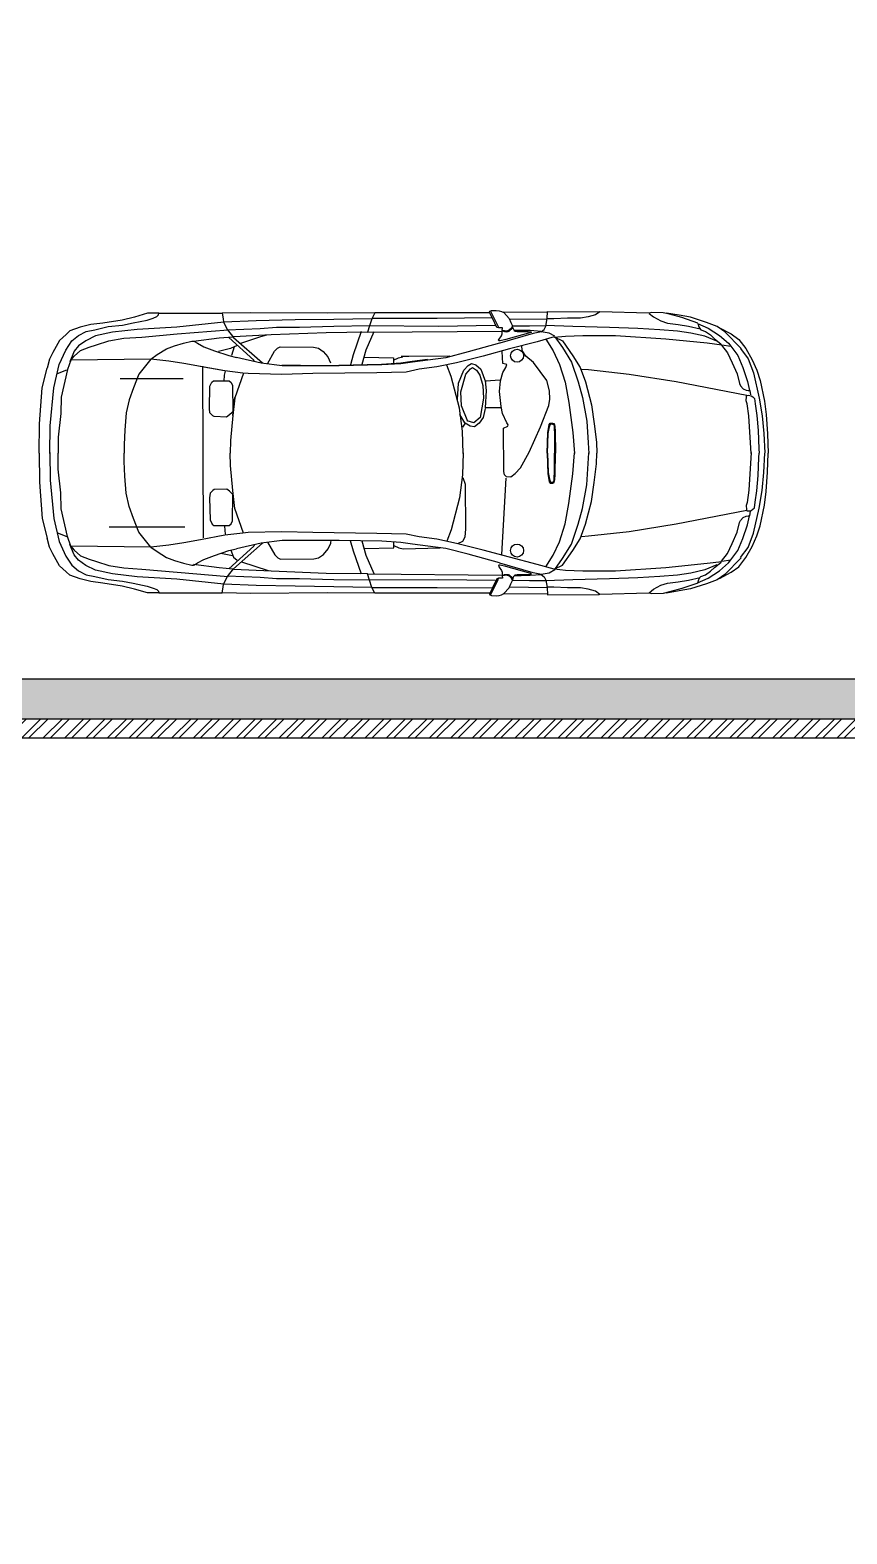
# Model space of a CAD drawing. Header units: millimetres. Extents: x 10193 to 57833, y 9963 to 44360.
# Drawn here: x 37915 to 43043, y 9963 to 19408 of the extents above; entities that cross this region are included whole.
import ezdxf

# ---------------------------------------------------------------- set-up
doc = ezdxf.new("R2010")
doc.units = ezdxf.units.MM
doc.layers.add('free-dwg.com', color=7, linetype='Continuous')
doc.layers.add('Стены', color=7, linetype='Continuous')

msp = doc.modelspace()

# ---------------------------------------------------------------- hatches: boundary and pattern name
at = {"layer": 'Стены'}
h = msp.add_hatch(dxfattribs=at)
h.set_pattern_fill('ANSI32', color=256, scale=10)
h.paths.add_polyline_path([(57833.4, 42702.7), (10593.4, 42702.7), (10593.4, 9962.7), (26833.4, 9962.7), (26833.4, 14962.7), (57833.4, 14962.7)])
h.paths.add_polyline_path([(10713.4, 42582.7), (57713.4, 42582.7), (57713.4, 15082.7), (26713.4, 15082.7), (26713.4, 10082.7), (10713.4, 10082.7)], flags=16)
h.paths.add_polyline_path([(10963.4, 42332.7), (57463.4, 42332.7), (57463.4, 15332.7), (26463.4, 15332.7), (26463.4, 10332.7), (10963.4, 10332.7)], flags=0)
h.paths.add_polyline_path([(57463.4, 42332.7), (10963.4, 42332.7), (10963.4, 10332.7), (26463.4, 10332.7), (26463.4, 15332.7), (57463.4, 15332.7)], flags=0)
h = msp.add_hatch(dxfattribs=at)
h.set_pattern_fill('ANSI36', color=256, scale=10)
h.paths.add_polyline_path([(57713.4, 42582.7), (10713.4, 42582.7), (10713.4, 10082.7), (26713.4, 10082.7), (26713.4, 15082.7), (57713.4, 15082.7)])
h.paths.add_polyline_path([(10963.4, 42332.7), (57463.4, 42332.7), (57463.4, 15332.7), (26463.4, 15332.7), (26463.4, 10332.7), (10963.4, 10332.7)], flags=16)

# ---------------------------------------------------------------- linework, layer by layer
at = {"layer": 'free-dwg.com'}
for p, q in [((38491.8, 17586.4), (38371.4, 17567.5)), ((38569.7, 17605.3), (38491.8, 17586.4)), ((38495.4, 17555.4), (38561.3, 17568.1)), ((38561.3, 17568.1), (38649.9, 17585.8)), ((38652.3, 17628.9), (38569.7, 17605.3)), ((38649.9, 17585.8), (38687.9, 17598.4)), ((38723.4, 17628.8), (38652.3, 17628.9)), ((38687.9, 17598.4), (38710.7, 17608.5)), ((38710.7, 17608.5), (38720.9, 17618.7)), ((38720.9, 17618.7), (38723.4, 17628.8)), ((38723.4, 17628.8), (39121.1, 17628.8)), ((39131.2, 17573.1), (38834.9, 17542.7)), ((39299.5, 17632.3), (39121.1, 17628.8)), ((39121.1, 17628.8), (39126.1, 17593.4)), ((39126.1, 17593.4), (39128.7, 17573.1)), ((39128.7, 17573.1), (39154, 17525)), ((39332.9, 17582.1), (39131.2, 17573.1)), ((39779.1, 17629.5), (39299.5, 17632.3)), ((39578.3, 17587.7), (39332.9, 17582.1)), ((39821, 17590.5), (39578.3, 17587.7)), ((40078.2, 17631.6), (39779.1, 17629.5)), ((40059.6, 17594.4), (39821, 17590.5)), ((40059.6, 17594.4), (40046.4, 17549.4)), ((40078.2, 17631.6), (40059.6, 17594.4)), ((40470.9, 17597.1), (40064.9, 17597.1)), ((40799.9, 17631.6), (40078.2, 17631.6)), ((40813.2, 17599.7), (40470.9, 17597.1)), ((40798.2, 17637.9), (40801.7, 17641.5)), ((40798.2, 17634.4), (40798.2, 17637.9)), ((40816.9, 17598.1), (40798.2, 17634.4)), ((40801.7, 17641.5), (40812.3, 17646.1)), ((40805.2, 17641.5), (40853.3, 17546.6)), ((40812.3, 17646.1), (40841.6, 17647.3)), ((40845.1, 17539.6), (40816.9, 17598.1)), ((40841.6, 17647.3), (40860.3, 17645)), ((40860.3, 17645), (40874.4, 17640.3)), ((40874.4, 17640.3), (40889.6, 17633.3)), ((41163.4, 17634.2), (40887.5, 17636.9)), ((40889.6, 17633.3), (40921.3, 17597)), ((40921.3, 17597), (40933, 17571.2)), ((40927.3, 17591.8), (41160.8, 17594.4)), ((40933, 17571.2), (40943.5, 17550.1)), ((41152.8, 17548.8), (41161.3, 17595.6)), ((41201.8, 17593.5), (41159.2, 17593.5)), ((41161.3, 17595.6), (41163.5, 17640.4)), ((41163.5, 17640.4), (41487.4, 17638.2)), ((41289.2, 17597.8), (41201.8, 17593.5)), ((41370.2, 17597.8), (41289.2, 17597.8)), ((41419.2, 17606.3), (41370.2, 17597.8)), ((41464, 17619.1), (41419.2, 17606.3)), ((41491.7, 17638.2), (41464, 17619.1)), ((41798.6, 17629.7), (41491.7, 17638.2)), ((41800.7, 17627.6), (41828.4, 17606.3)), ((41818.5, 17633.8), (41801.4, 17629.6)), ((41888.8, 17631.7), (41818.5, 17633.8)), ((41828.4, 17606.3), (41875.3, 17580.7)), ((41875.3, 17580.7), (41915.8, 17568)), ((41929.3, 17623.2), (41888.8, 17631.7)), ((41989, 17616.8), (41910.1, 17629.6)), ((42006, 17601.9), (41929.3, 17623.2)), ((42061.5, 17604), (41989, 17616.8)), ((42106.2, 17567.8), (42006, 17601.9)), ((42161.6, 17572.1), (42061.5, 17604)), ((42227.7, 17546.5), (42161.6, 17572.1)), ((38140.1, 17496.8), (38100, 17459.1)), ((38163.7, 17518), (38140.1, 17496.8)), ((38229.8, 17541.6), (38163.7, 17518)), ((38177.1, 17455.2), (38218.2, 17489.9)), ((38218.2, 17489.9), (38265.6, 17515.2)), ((38295.9, 17558.1), (38229.8, 17541.6)), ((38325.7, 17487.1), (38264.9, 17456.7)), ((38265.6, 17515.2), (38320.7, 17525)), ((38371.4, 17567.5), (38295.9, 17558.1)), ((38320.7, 17525), (38404.3, 17545.3)), ((38432.1, 17509.9), (38325.7, 17487.1)), ((38404.3, 17545.3), (38495.4, 17555.4)), ((38586.6, 17527.6), (38432.1, 17509.9)), ((38503, 17471.9), (38617, 17479.5)), ((38834.9, 17542.7), (38586.6, 17527.6)), ((38617, 17479.5), (38837.4, 17499.7)), ((38837.4, 17499.7), (39159.1, 17525)), ((39189.5, 17479.5), (39100.8, 17471.9)), ((39154, 17525), (39192, 17477)), ((39358, 17532), (39154.4, 17523.6)), ((39318.7, 17335.2), (39161.6, 17477)), ((39192, 17477), (39374.4, 17317.5)), ((39427.7, 17493), (39193.5, 17481.8)), ((39237.4, 17442.2), (39363, 17482.6)), ((39461.2, 17540.3), (39358, 17532)), ((39363, 17482.6), (39401.3, 17493.2)), ((39773.5, 17506.9), (39427.7, 17493)), ((39606.2, 17540.3), (39461.2, 17540.3)), ((39821, 17545.9), (39606.2, 17540.3)), ((40032.9, 17509.7), (39773.5, 17506.9)), ((40046.4, 17549.4), (39821, 17545.9)), ((39992.7, 17514.8), (39943.1, 17368.5)), ((40072.9, 17513), (40023.1, 17396.8)), ((40046.4, 17549.4), (40033.1, 17509.6)), ((40033.1, 17509.6), (40876.8, 17517.6)), ((40478.8, 17546.7), (40046.4, 17549.4)), ((40834.4, 17552), (40478.8, 17546.7)), ((40854.5, 17537.2), (40845.1, 17539.6)), ((40853.3, 17546.6), (40855.6, 17538.4)), ((40881.4, 17537.2), (40854.5, 17537.2)), ((40860.3, 17467), (40873.2, 17488)), ((41072.4, 17502.6), (40863.4, 17442)), ((40873.2, 17488), (40877.9, 17499.8)), ((40877.9, 17506.8), (40881.4, 17519.7)), ((40877.9, 17499.8), (40877.9, 17506.8)), ((40879.1, 17520.8), (40881.4, 17537.2)), ((40882.6, 17520.8), (40880.2, 17519.7)), ((40881.4, 17519.7), (40892, 17513.8)), ((40892, 17519.7), (40882.6, 17520.8)), ((40902.5, 17517.3), (40892, 17519.7)), ((40892, 17513.8), (40902.5, 17512.6)), ((41057.2, 17508), (40901.3, 17463.5)), ((40911.9, 17519.7), (40902.5, 17517.3)), ((40902.5, 17512.6), (40915.4, 17513.8)), ((40923.6, 17524.3), (40911.9, 17519.7)), ((40915.4, 17513.8), (40922.4, 17516.1)), ((40922.4, 17516.1), (40940, 17532.5)), ((40936.5, 17536.1), (40923.6, 17524.3)), ((40943.5, 17550.1), (40936.5, 17536.1)), ((40940, 17532.5), (40945.9, 17537.2)), ((40945.9, 17537.2), (40943.5, 17550.1)), ((40944.2, 17550), (41050.2, 17551)), ((40945.9, 17537.2), (40954.1, 17522)), ((40954.1, 17522), (40959.9, 17516.1)), ((40997.7, 17521.7), (40958.3, 17521.7)), ((40959.9, 17516.1), (40972.8, 17513.8)), ((40972.8, 17513.8), (41042, 17513.8)), ((41053.2, 17520.7), (40997.7, 17521.7)), ((41042, 17513.8), (41056.1, 17512.6)), ((41050.2, 17551), (41151.2, 17552)), ((41123.9, 17514.7), (41053.2, 17520.7)), ((41056.1, 17512.6), (41061.9, 17510.3)), ((41061.9, 17510.3), (41056.1, 17508)), ((41124.9, 17512.7), (41072.4, 17502.6)), ((41203.8, 17480.9), (41097.8, 17450.6)), ((41123, 17512.6), (41142.1, 17527.5)), ((41174.1, 17504.1), (41123, 17512.6)), ((41142.1, 17527.5), (41152.8, 17548.8)), ((41321.2, 17546.7), (41150.7, 17553.1)), ((41208.2, 17484.9), (41174.1, 17504.1)), ((41204.6, 17478.3), (41275.9, 17485.5)), ((41209.3, 17481.4), (41256.1, 17413.9)), ((41209.3, 17478.8), (41256.1, 17455.4)), ((41275.9, 17485.5), (41385.2, 17490.2)), ((41551.4, 17540.3), (41321.2, 17546.7)), ((41385.2, 17490.2), (41589.7, 17490.2)), ((41730.4, 17533.9), (41551.4, 17540.3)), ((41589.7, 17490.2), (41905.9, 17468.8)), ((41868.9, 17525.4), (41730.4, 17533.9)), ((41979.8, 17516.9), (41868.9, 17525.4)), ((41915.8, 17568), (41984, 17559.4)), ((42062.9, 17504.1), (41979.8, 17516.9)), ((41984, 17559.4), (42048, 17548.8)), ((42048, 17548.8), (42120.4, 17531.8)), ((42150.3, 17484.9), (42062.9, 17504.1)), ((42104.7, 17565.8), (42171.9, 17535.7)), ((42107.4, 17565.8), (42112.9, 17543.9)), ((42112.9, 17543.9), (42118.4, 17532.9)), ((42118.4, 17532.9), (42125.3, 17526.1)), ((42125.3, 17526.1), (42154.1, 17515.1)), ((42224.9, 17453), (42150.3, 17484.9)), ((42154.1, 17515.1), (42185.6, 17493.2)), ((42171.9, 17535.7), (42243.3, 17490.4)), ((42185.6, 17493.2), (42211.7, 17468.5)), ((42276.7, 17512.4), (42227.7, 17546.5)), ((42242.9, 17537.5), (42315.4, 17499.2)), ((42243.3, 17490.4), (42299.5, 17441.1)), ((42379, 17408.1), (42276.7, 17512.4)), ((42315.4, 17499.2), (42364.4, 17465.1)), ((38057.5, 17383.6), (38036.3, 17341.2)), ((38100, 17459.1), (38057.5, 17383.6)), ((38098, 17306.7), (38139.1, 17398.3)), ((38139.1, 17398.3), (38177.1, 17455.2)), ((38191.5, 17390.9), (38163.6, 17325.1)), ((38219.3, 17423.8), (38191.5, 17390.9)), ((38191.5, 17360.5), (38232, 17396)), ((38264.9, 17456.7), (38219.3, 17423.8)), ((38232, 17396), (38285.2, 17416.2)), ((38285.2, 17416.2), (38330.8, 17431.4)), ((38330.8, 17431.4), (38409.3, 17456.7)), ((38409.3, 17456.7), (38503, 17471.9)), ((38711.4, 17369.5), (38771.9, 17405.7)), ((38771.9, 17405.7), (38821.7, 17425.3)), ((38821.7, 17425.3), (38877.6, 17441.9)), ((38877.6, 17441.9), (38929, 17454)), ((38929, 17454), (38941.1, 17454)), ((38941.1, 17454), (38947.2, 17452.5)), ((39100.8, 17471.9), (38941.2, 17451.6)), ((38947.2, 17452.5), (38965.3, 17440.4)), ((38965.3, 17440.4), (39006.1, 17419.3)), ((39006.1, 17419.3), (39072.6, 17393.6)), ((39072.6, 17393.6), (39163.2, 17363.4)), ((39173.6, 17408.2), (39097, 17389)), ((39214, 17427.3), (39173.6, 17408.2)), ((39194.9, 17418.8), (39180, 17363.5)), ((39404.1, 17311), (39448.5, 17390.4)), ((39448.5, 17390.4), (39467.8, 17409.8)), ((39467.8, 17409.8), (39485.2, 17417.6)), ((39485.2, 17417.6), (39694.4, 17416.3)), ((39694.4, 17416.3), (39724.3, 17410.6)), ((39724.3, 17410.6), (39755.4, 17389.4)), ((39755.4, 17389.4), (39784.5, 17354.7)), ((40023.1, 17396.8), (39997.3, 17306.6)), ((40665.2, 17386.7), (40525.5, 17349.7)), ((40862.2, 17440.5), (40665.2, 17386.7)), ((40924.4, 17405.2), (40759.5, 17359.8)), ((40855.6, 17461.1), (40860.3, 17467)), ((40856.8, 17455.3), (40855.6, 17461.1)), ((40865, 17455.3), (40856.8, 17455.3)), ((40901.3, 17463.5), (40865, 17455.3)), ((40883.3, 17313.9), (40877.3, 17389.6)), ((41097.8, 17450.6), (40924.4, 17405.2)), ((41004.7, 17395.7), (41001.6, 17426)), ((41025.9, 17359.3), (41004.7, 17395.7)), ((41152.1, 17465.8), (41198.9, 17393.1)), ((41198.9, 17393.1), (41237.9, 17307.3)), ((41256.1, 17455.4), (41321.2, 17361.9)), ((41256.1, 17413.9), (41313.4, 17322.9)), ((41905.9, 17468.8), (42165, 17442.7)), ((42165, 17442.7), (42257.7, 17430.8)), ((42211.7, 17468.5), (42250.1, 17437)), ((42250.1, 17437), (42255.6, 17428.8)), ((42255.6, 17428.8), (42292.7, 17380.8)), ((42257, 17430.1), (42313.2, 17421.9)), ((42292.7, 17380.8), (42322.8, 17317.7)), ((42299.5, 17441.1), (42314.6, 17421.9)), ((42313.2, 17421.9), (42357.1, 17363)), ((42364.4, 17465.1), (42407.1, 17407.6)), ((42375.1, 17407.6), (42422, 17343.8)), ((42407.1, 17407.6), (42447.6, 17337.4)), ((38036.3, 17341.2), (38022.1, 17284.6)), ((38063.3, 17161.4), (38098, 17306.7)), ((38170.8, 17335.1), (38148.6, 17275.1)), ((38168.7, 17332.7), (38191.5, 17360.5)), ((38672.1, 17340.8), (38170.8, 17335.1)), ((38672.1, 17340.8), (38597.6, 17246.7)), ((38672.1, 17340.8), (38711.4, 17369.5)), ((38785.5, 17328.7), (38672.1, 17340.8)), ((38880.7, 17313.6), (38785.5, 17328.7)), ((38983.4, 17295.5), (38880.7, 17313.6)), ((39136.1, 17266.9), (38981.9, 17295.2)), ((39137.6, 17266.8), (38983.4, 17295.5)), ((38997.8, 17296.4), (39001.9, 16219.2)), ((39163.2, 17363.4), (39209.4, 17351.3)), ((39364.4, 17316.8), (39209.4, 17351.3)), ((39323.7, 17325.1), (39318.7, 17335.2)), ((39497.3, 17299.6), (39364.4, 17316.8)), ((39611.4, 17301.1), (39495.8, 17300.8)), ((39613, 17299.6), (39497.3, 17299.6)), ((39854.2, 17299.6), (39613, 17299.6)), ((39784.5, 17354.7), (39800.1, 17317.9)), ((40120.8, 17307.5), (39852.6, 17301.8)), ((40122.4, 17304.6), (39854.2, 17299.6)), ((39943.1, 17368.5), (39925.2, 17304.4)), ((40011.2, 17352.7), (40195.5, 17349.2)), ((40241.4, 17315.2), (40120.8, 17307.5)), ((40243, 17311.9), (40122.4, 17304.6)), ((40195.5, 17349.2), (40195.6, 17313.2)), ((40195.6, 17335.2), (40227.6, 17349.3)), ((40227.6, 17349.3), (40255.6, 17355.4)), ((40313.5, 17326.3), (40241.4, 17315.2)), ((40315.2, 17322.8), (40243, 17311.9)), ((40291.4, 17357), (40244.7, 17357)), ((40550.5, 17360.6), (40291.4, 17357)), ((40409.4, 17338.4), (40313.5, 17326.3)), ((40411.1, 17334.6), (40315.2, 17322.8)), ((40468.3, 17292.5), (40357.2, 17277.4)), ((40525.5, 17349.7), (40411.1, 17334.6)), ((40591.2, 17317.8), (40468.3, 17292.5)), ((40558, 17232.5), (40531.7, 17303.5)), ((40759.5, 17359.8), (40591.2, 17317.8)), ((40637.7, 17271.4), (40665, 17301.7)), ((40665, 17301.7), (40686.2, 17313.9)), ((40680.1, 17280.5), (40692.3, 17289.6)), ((40686.2, 17313.9), (40713.5, 17304.8)), ((40692.3, 17289.6), (40716.5, 17271.4)), ((40713.5, 17304.8), (40743.8, 17277.5)), ((40907.6, 17307.8), (40883.3, 17313.9)), ((40883.3, 17256.3), (40901.5, 17289.6)), ((40901.5, 17289.6), (40907.6, 17307.8)), ((41074.4, 17319.9), (41025.9, 17359.3)), ((41159.3, 17207.8), (41074.4, 17319.9)), ((41237.9, 17307.3), (41274.3, 17195.5)), ((41313.4, 17322.9), (41355, 17198.1)), ((41321.2, 17361.9), (41368, 17289.1)), ((41368, 17289.1), (41401.8, 17198.1)), ((42322.8, 17317.7), (42353, 17247.8)), ((42357.1, 17363), (42388.7, 17287.6)), ((42388.7, 17287.6), (42418.9, 17201.2)), ((42422, 17343.8), (42456.1, 17254.3)), ((42447.6, 17337.4), (42477.4, 17271.4)), ((37990.5, 17161.4), (38022.1, 17284.6)), ((38087.6, 17251.7), (38145.9, 17274.5)), ((38148.6, 17275.1), (38110.7, 17101.3)), ((38876.6, 17217.8), (38481, 17217.8)), ((38597.6, 17246.7), (38562.8, 17161.4)), ((39043.1, 17170.8), (39056.1, 17197)), ((39056.1, 17197), (39066.6, 17204.9)), ((39066.6, 17204.9), (39163.4, 17205.1)), ((39133.3, 17203.7), (39135.1, 17240.5)), ((39135.1, 17240.5), (39140.8, 17265.7)), ((39251.2, 17252.9), (39137.6, 17266.8)), ((39163.4, 17205.1), (39176.5, 17194.7)), ((39176.5, 17194.7), (39184.5, 17176.4)), ((39254.6, 17253.5), (39199.6, 17099.1)), ((39283.2, 17250.5), (39251.2, 17252.9)), ((39494.9, 17245.5), (39283.2, 17250.5)), ((39689.3, 17250.5), (39494.9, 17245.5)), ((40090.4, 17255.4), (39689.3, 17250.5)), ((40275, 17260.3), (40090.4, 17255.4)), ((40357.2, 17277.4), (40275, 17260.3)), ((40610.7, 17032.7), (40558, 17232.5)), ((40604.3, 17189.6), (40637.7, 17271.4)), ((40619.5, 17135.1), (40649.8, 17247.2)), ((40649.8, 17247.2), (40680.1, 17280.5)), ((40716.5, 17271.4), (40737.8, 17241.1)), ((40737.8, 17241.1), (40756, 17174.5)), ((40743.8, 17277.5), (40774.2, 17198.7)), ((40774.2, 17204.8), (40865.1, 17210.8)), ((40780.2, 17144.2), (40774.2, 17204.8)), ((40862.1, 17138.1), (40868.2, 17204.8)), ((40868.2, 17204.8), (40883.3, 17256.3)), ((41174.5, 17141.2), (41159.3, 17207.8)), ((41274.3, 17195.5), (41297.8, 17068.1)), ((41355, 17198.1), (41383.6, 17099.3)), ((41420, 17273.5), (41375.8, 17276.1)), ((41401.8, 17198.1), (41438.3, 17055.1)), ((41675, 17244.9), (41420, 17273.5)), ((41971.6, 17198.1), (41675, 17244.9)), ((42413.9, 17112.3), (41971.6, 17198.1)), ((42353, 17247.8), (42368.1, 17187.5)), ((42418.9, 17201.2), (42431.2, 17145)), ((42456.1, 17254.3), (42492.3, 17096.7)), ((42477.4, 17271.4), (42498.7, 17207.5)), ((42498.7, 17207.5), (42524.3, 17077.6)), ((37974.7, 16933.9), (37990.5, 17161.4)), ((38041.1, 16921.3), (38063.3, 17161.4)), ((38110.7, 17101.3), (38107.5, 17000.3)), ((38562.8, 17161.4), (38537.5, 17085.5)), ((39040.9, 17032.1), (39043.1, 17170.8)), ((39184.5, 17176.4), (39187.5, 17014.2)), ((39198.6, 17099.4), (39185.9, 16986.9)), ((39199.6, 17099.1), (39186.5, 16986.6)), ((40598.2, 17086.6), (40604.3, 17189.6)), ((40622.5, 17047.2), (40619.5, 17135.1)), ((40756, 17174.5), (40762, 17095.7)), ((40774.2, 17035.1), (40780.2, 17144.2)), ((40871.2, 17044.2), (40862.1, 17138.1)), ((41177.5, 17089.6), (41174.5, 17141.2)), ((41383.6, 17099.3), (41409.6, 16951.2)), ((42368.1, 17187.5), (42375, 17173.8)), ((42375, 17173.8), (42391.4, 17154.6)), ((42391.4, 17154.6), (42409.3, 17146.4)), ((42409.3, 17146.4), (42421.6, 17145)), ((42409.9, 17080.1), (42411.7, 17105.7)), ((42411.7, 17105.7), (42415.1, 17112.5)), ((42415.1, 17112.5), (42423.6, 17114.2)), ((42421.6, 17145), (42432.6, 17145)), ((42423.6, 17114.2), (42433.8, 17112.5)), ((42432.6, 17145), (42436.7, 17116.2)), ((42433.8, 17112.5), (42442.4, 17110.8)), ((42442.4, 17110.8), (42452.6, 17104)), ((42452.6, 17104), (42462.9, 17093.8)), ((42492.3, 17096.7), (42511.5, 16986)), ((38518.6, 17003.4), (38509.1, 16896)), ((38537.5, 17085.5), (38518.6, 17003.4)), ((39043.6, 17003.4), (39040.9, 17032.1)), ((39061.9, 16985.1), (39043.6, 17003.4)), ((39182.3, 17006.4), (39166.7, 16990.6)), ((39187.5, 17014.2), (39182.3, 17003.8)), ((40629.1, 16888.1), (40610.7, 17032.7)), ((40661.9, 16950.3), (40622.5, 17047.2)), ((40762, 17095.7), (40740.8, 16974.5)), ((40771.1, 17032.1), (40759, 16974.5)), ((40871.2, 17035.1), (40774.2, 17035.1)), ((40880.3, 16998.7), (40871.2, 17044.2)), ((41119.9, 16916.9), (41171.5, 17050.3)), ((41171.5, 17050.3), (41177.5, 17089.6)), ((41297.8, 17068.1), (41321.2, 16881)), ((41438.3, 17055.1), (41456.5, 16935.6)), ((42416.8, 17061.4), (42409.9, 17080.1)), ((42427, 16984.6), (42416.8, 17061.4)), ((42462.9, 17093.8), (42466.3, 17059.7)), ((42466.3, 17059.7), (42476.5, 16988.1)), ((42524.3, 17077.6), (42534.9, 16992.4)), ((37971.6, 16750.7), (37974.7, 16933.9)), ((38038, 16747.5), (38041.1, 16921.3)), ((38107.5, 17000.3), (38091.7, 16851.8)), ((39069.8, 16979.9), (39061.9, 16985.1)), ((39148.4, 16977.5), (39069.8, 16979.9)), ((39166.7, 16990.6), (39148.4, 16977.5)), ((39186.5, 16986.6), (39173.4, 16829.6)), ((40643.7, 16941.2), (40613.4, 16992.7)), ((40646.8, 16938.1), (40628.6, 16913.9)), ((40677.1, 16920), (40646.8, 16938.1)), ((40701.4, 16941.2), (40658.9, 16953.3)), ((40704.4, 16916.9), (40677.1, 16920)), ((40740.8, 16974.5), (40701.4, 16941.2)), ((40734.7, 16938.1), (40704.4, 16916.9)), ((40759, 16974.5), (40734.7, 16938.1)), ((40907.6, 16941.2), (40880.3, 16998.7)), ((40886.4, 16907.8), (40913.7, 16920)), ((40889.4, 16635.1), (40886.4, 16907.8)), ((40916.7, 16929), (40907.6, 16941.2)), ((40913.7, 16920), (40916.7, 16929)), ((41047.1, 16756.3), (41119.9, 16916.9)), ((41164.5, 16880.7), (41172.8, 16930.9)), ((41167.3, 16873.4), (41174.6, 16915.4)), ((41172.8, 16930.9), (41180.1, 16939.1)), ((41174.6, 16915.4), (41181.9, 16932.7)), ((41180.1, 16939.1), (41188.3, 16940)), ((41181.9, 16932.7), (41188.3, 16934.5)), ((41188.3, 16940), (41196.5, 16939.1)), ((41188.3, 16934.5), (41193.8, 16933.6)), ((41193.8, 16933.6), (41200.2, 16930)), ((41196.5, 16939.1), (41204.7, 16936.4)), ((41200.2, 16930), (41205.6, 16921.8)), ((41204.7, 16936.4), (41209.3, 16917.2)), ((41205.6, 16921.8), (41206.6, 16854.2)), ((41209.3, 16917.2), (41212, 16886.2)), ((41409.6, 16951.2), (41417.4, 16816)), ((41456.5, 16935.6), (41469.5, 16818.6)), ((42440.7, 16747.6), (42427, 16984.6)), ((42476.5, 16988.1), (42485, 16892.6)), ((42511.5, 16986), (42520, 16873.8)), ((42534.9, 16992.4), (42543.5, 16871.7)), ((38091.7, 16851.8), (38091.7, 16751)), ((38509.1, 16896), (38505.9, 16804.4)), ((39173.4, 16829.6), (39170.8, 16751.1)), ((40634.4, 16748.7), (40629.1, 16888.1)), ((41160, 16751.1), (41164.5, 16880.7)), ((41163.6, 16751.1), (41167.3, 16873.4)), ((41206.6, 16854.2), (41207.5, 16751.1)), ((41212, 16886.2), (41213.9, 16751.1)), ((41321.2, 16881), (41331.6, 16748.4)), ((41417.4, 16816), (41422.6, 16748.4)), ((41469.5, 16818.6), (41472.1, 16751)), ((42485, 16892.6), (42490.2, 16778.3)), ((42520, 16873.8), (42527.3, 16752)), ((42543.5, 16871.7), (42547.9, 16750.7)), ((37971.6, 16751.2), (37974.7, 16568)), ((38038, 16754.4), (38041.1, 16580.6)), ((38091.7, 16650.1), (38091.7, 16751)), ((38505.9, 16804.4), (38505.9, 16751)), ((38505.9, 16697.5), (38505.9, 16751)), ((39173.4, 16672.3), (39170.8, 16750.8)), ((40634.4, 16753.2), (40629.1, 16613.8)), ((40992.5, 16659.4), (41047.1, 16756.3)), ((41160, 16750.8), (41164.5, 16621.2)), ((41163.6, 16750.8), (41167.3, 16628.5)), ((41206.6, 16647.7), (41207.5, 16750.8)), ((41212, 16615.7), (41213.9, 16750.8)), ((41321.2, 16620.9), (41331.6, 16753.5)), ((41417.4, 16685.9), (41422.6, 16753.5)), ((41469.5, 16683.3), (41472.1, 16750.9)), ((42440.7, 16754.3), (42427, 16517.3)), ((42485, 16609.3), (42490.2, 16723.6)), ((42490.2, 16778.3), (42491.9, 16751)), ((42490.2, 16723.6), (42491.9, 16750.9)), ((42520, 16628.1), (42527.3, 16749.9)), ((42543.5, 16630.2), (42547.9, 16751.2)), ((38107.5, 16501.7), (38091.7, 16650.1)), ((38509.1, 16605.9), (38505.9, 16697.5)), ((39186.5, 16515.3), (39173.4, 16672.3)), ((40892.4, 16613.9), (40889.4, 16635.1)), ((40959.2, 16623), (40992.5, 16659.4)), ((41167.3, 16628.5), (41174.6, 16586.5)), ((41205.6, 16580.2), (41206.6, 16647.7)), ((41409.6, 16550.8), (41417.4, 16685.9)), ((41456.5, 16566.4), (41469.5, 16683.3)), ((42511.5, 16515.9), (42520, 16628.1)), ((42534.9, 16509.5), (42543.5, 16630.2)), ((37974.7, 16568), (37990.5, 16340.5)), ((38041.1, 16580.6), (38063.3, 16340.5)), ((38518.6, 16498.5), (38509.1, 16605.9)), ((40629.1, 16613.8), (40610.7, 16469.2)), ((40648.1, 16554.2), (40633.3, 16595.7)), ((40651.1, 16272.4), (40648.1, 16554.2)), ((40876, 16113.3), (40902.8, 16594.4)), ((40904.6, 16601.8), (40892.4, 16613.9)), ((40904.6, 16604.8), (40931.9, 16601.8)), ((40931.9, 16601.8), (40959.2, 16623)), ((41164.5, 16621.2), (41172.8, 16571)), ((41172.8, 16571), (41180.1, 16562.8)), ((41174.6, 16586.5), (41181.9, 16569.2)), ((41180.1, 16562.8), (41188.3, 16561.9)), ((41181.9, 16569.2), (41188.3, 16567.4)), ((41188.3, 16567.4), (41193.8, 16568.3)), ((41188.3, 16561.9), (41196.5, 16562.8)), ((41193.8, 16568.3), (41200.2, 16571.9)), ((41196.5, 16562.8), (41204.7, 16565.6)), ((41200.2, 16571.9), (41205.6, 16580.2)), ((41204.7, 16565.6), (41209.3, 16584.7)), ((41209.3, 16584.7), (41212, 16615.7)), ((41297.8, 16433.8), (41321.2, 16620.9)), ((41383.6, 16402.6), (41409.6, 16550.8)), ((41438.3, 16446.8), (41456.5, 16566.4)), ((42476.5, 16513.9), (42485, 16609.3)), ((38110.7, 16400.6), (38107.5, 16501.7)), ((38537.5, 16416.4), (38518.6, 16498.5)), ((39044.3, 16498.4), (39041.7, 16469.6)), ((39041.7, 16469.6), (39044.3, 16331)), ((39062.6, 16516.7), (39044.3, 16498.4)), ((39070.5, 16522), (39062.6, 16516.7)), ((39149, 16524.6), (39070.5, 16522)), ((39167.3, 16511.5), (39149, 16524.6)), ((39183.1, 16495.8), (39167.3, 16511.5)), ((39188.3, 16488), (39183.1, 16498.4)), ((39185.7, 16325.8), (39188.3, 16488)), ((39199.6, 16402.8), (39186.5, 16515.3)), ((40610.7, 16469.2), (40558, 16269.4)), ((41401.8, 16303.8), (41438.3, 16446.8)), ((42416.8, 16440.5), (42409.9, 16421.8)), ((42427, 16517.3), (42416.8, 16440.5)), ((42462.9, 16408.1), (42466.3, 16442.2)), ((42466.3, 16442.2), (42476.5, 16513.9)), ((42492.3, 16405.2), (42511.5, 16515.9)), ((42524.3, 16424.3), (42534.9, 16509.5)), ((37990.5, 16340.5), (38022.1, 16217.3)), ((38063.3, 16340.5), (38098, 16195.2)), ((38148.6, 16226.8), (38110.7, 16400.6)), ((38562.8, 16340.5), (38537.5, 16416.4)), ((38597.6, 16255.3), (38562.8, 16340.5)), ((39254.6, 16248.4), (39199.6, 16402.8)), ((41274.3, 16306.4), (41297.8, 16433.8)), ((41355, 16303.8), (41383.6, 16402.6)), ((42413.9, 16389.6), (41971.6, 16303.8)), ((42375, 16328.1), (42391.4, 16347.3)), ((42391.4, 16347.3), (42409.3, 16355.5)), ((42409.3, 16355.5), (42421.6, 16356.9)), ((42409.9, 16421.8), (42411.7, 16396.2)), ((42411.7, 16396.2), (42415.1, 16389.4)), ((42415.1, 16389.4), (42423.6, 16387.7)), ((42418.9, 16300.7), (42431.2, 16356.9)), ((42421.6, 16356.9), (42432.6, 16356.9)), ((42423.6, 16387.7), (42433.8, 16389.4)), ((42432.6, 16356.9), (42436.7, 16385.7)), ((42433.8, 16389.4), (42442.4, 16391.1)), ((42442.4, 16391.1), (42452.6, 16397.9)), ((42452.6, 16397.9), (42462.9, 16408.1)), ((42456.1, 16247.6), (42492.3, 16405.2)), ((42498.7, 16294.4), (42524.3, 16424.3)), ((38087.6, 16250.2), (38145.9, 16227.4)), ((38886, 16286.3), (38410.4, 16286.3)), ((38672.1, 16161.1), (38597.6, 16255.3)), ((39044.3, 16331), (39057.4, 16304.8)), ((39057.4, 16304.8), (39067.9, 16297)), ((39067.9, 16297), (39164.7, 16297)), ((39134.6, 16298.3), (39136.5, 16261.5)), ((39136.5, 16261.5), (39142.3, 16236.4)), ((39251.2, 16249), (39137.6, 16235.1)), ((39164.7, 16297), (39177.8, 16307.5)), ((39177.8, 16307.5), (39185.7, 16325.8)), ((39283.2, 16251.4), (39251.2, 16249)), ((39494.9, 16256.4), (39283.2, 16251.4)), ((39689.3, 16251.4), (39494.9, 16256.4)), ((40090.4, 16246.5), (39689.3, 16251.4)), ((40275, 16241.6), (40090.4, 16246.5)), ((40558, 16269.4), (40531.7, 16198.4)), ((40645.1, 16225), (40651.1, 16272.4)), ((41237.9, 16194.6), (41274.3, 16306.4)), ((41313.4, 16179), (41355, 16303.8)), ((41368, 16212.8), (41401.8, 16303.8)), ((41675, 16257), (41420, 16228.4)), ((41971.6, 16303.8), (41675, 16257)), ((42322.8, 16184.2), (42353, 16254.1)), ((42353, 16254.1), (42368.1, 16314.4)), ((42368.1, 16314.4), (42375, 16328.1)), ((42388.7, 16214.3), (42418.9, 16300.7)), ((42422, 16158.2), (42456.1, 16247.6)), ((42477.4, 16230.6), (42498.7, 16294.4)), ((38036.3, 16160.7), (38022.1, 16217.3)), ((38057.5, 16118.3), (38036.3, 16160.7)), ((38098, 16195.2), (38139.1, 16103.6)), ((38170.8, 16166.8), (38148.6, 16226.8)), ((38191.5, 16111), (38163.6, 16176.8)), ((38168.7, 16169.2), (38191.5, 16141.4)), ((38672.1, 16161.1), (38170.8, 16166.8)), ((38785.5, 16173.2), (38672.1, 16161.1)), ((38672.1, 16161.1), (38711.4, 16132.5)), ((38880.7, 16188.3), (38785.5, 16173.2)), ((38983.4, 16206.4), (38880.7, 16188.3)), ((39137.6, 16235.1), (38983.4, 16206.4)), ((39318.7, 16166.7), (39161.6, 16025)), ((39192, 16025), (39374.4, 16184.4)), ((39364.4, 16185.1), (39209.4, 16150.6)), ((39323.7, 16176.8), (39318.7, 16166.7)), ((39497.3, 16202.3), (39364.4, 16185.1)), ((39405.8, 16191.9), (39450.3, 16112.5)), ((39613, 16202.3), (39497.3, 16202.3)), ((39854.2, 16202.3), (39613, 16202.3)), ((39786.3, 16149.3), (39801.7, 16186)), ((39801.7, 16186), (39805.6, 16205.4)), ((40122.4, 16197.4), (39854.2, 16202.3)), ((39944.8, 16135.8), (39926.8, 16199.9)), ((40025, 16107.8), (39998.9, 16197.9)), ((40012.9, 16151.9), (40197.2, 16155.9)), ((40243, 16190), (40122.4, 16197.4)), ((40197.2, 16155.9), (40197.2, 16191.9)), ((40197.2, 16169.9), (40229.3, 16155.9)), ((40229.3, 16155.9), (40257.3, 16149.8)), ((40315.2, 16179.1), (40243, 16190)), ((40257.3, 16149.8), (40489.7, 16155.9)), ((40357.2, 16224.5), (40275, 16241.6)), ((40411.1, 16167.3), (40315.2, 16179.1)), ((40468.3, 16209.4), (40357.2, 16224.5)), ((40525.5, 16152.2), (40411.1, 16167.3)), ((40591.2, 16184.1), (40468.3, 16209.4)), ((40665.2, 16115.2), (40525.5, 16152.2)), ((40759.5, 16142.1), (40591.2, 16184.1)), ((40600.6, 16183.4), (40630.3, 16198.3)), ((40630.3, 16198.3), (40645.1, 16225)), ((41198.9, 16108.9), (41237.9, 16194.6)), ((41256.1, 16088.1), (41313.4, 16179)), ((41321.2, 16140), (41368, 16212.8)), ((41420, 16228.4), (41375.8, 16225.8)), ((42292.7, 16121.1), (42322.8, 16184.2)), ((42357.1, 16138.9), (42388.7, 16214.3)), ((42375.1, 16094.3), (42422, 16158.2)), ((42407.1, 16094.3), (42447.6, 16164.5)), ((42447.6, 16164.5), (42477.4, 16230.6)), ((38100, 16042.8), (38057.5, 16118.3)), ((38139.1, 16103.6), (38177.1, 16046.8)), ((38191.5, 16141.4), (38232, 16105.9)), ((38219.3, 16078.1), (38191.5, 16111)), ((38264.9, 16045.2), (38219.3, 16078.1)), ((38232, 16105.9), (38285.2, 16085.7)), ((38285.2, 16085.7), (38330.8, 16070.5)), ((38330.8, 16070.5), (38409.3, 16045.2)), ((38711.4, 16132.5), (38771.9, 16096.2)), ((38771.9, 16096.2), (38821.7, 16076.6)), ((38821.7, 16076.6), (38877.6, 16060)), ((38877.6, 16060), (38929, 16047.9)), ((38947.2, 16049.4), (38965.3, 16061.5)), ((38965.3, 16061.5), (39006.1, 16082.6)), ((39006.1, 16082.6), (39072.6, 16108.3)), ((39072.6, 16108.3), (39163.2, 16138.5)), ((39184.9, 16104.8), (39111.3, 16120.3)), ((39163.2, 16138.5), (39209.4, 16150.6)), ((39175.2, 16141.5), (39190.7, 16097)), ((39190.7, 16097), (39214, 16077.7)), ((39241.1, 16068), (39409.6, 16013.8)), ((39450.3, 16112.5), (39469.7, 16093.2)), ((39469.7, 16093.2), (39487.1, 16085.4)), ((39487.1, 16085.4), (39696.3, 16087.4)), ((39696.3, 16087.4), (39726.2, 16093.1)), ((39726.2, 16093.1), (39757.2, 16114.4)), ((39757.2, 16114.4), (39786.3, 16149.3)), ((39994.9, 15989.7), (39944.8, 16135.8)), ((40075, 15991.7), (40025, 16107.8)), ((40862.2, 16061.4), (40665.2, 16115.2)), ((40924.4, 16096.7), (40759.5, 16142.1)), ((41072.4, 15999.3), (40863.4, 16059.9)), ((41097.8, 16051.3), (40924.4, 16096.7)), ((41152.1, 16036.1), (41198.9, 16108.9)), ((41209.3, 16020.5), (41256.1, 16088.1)), ((41256.1, 16046.5), (41321.2, 16140)), ((41905.9, 16033.1), (42165, 16059.2)), ((42165, 16059.2), (42257.7, 16071.1)), ((42211.7, 16033.4), (42250.1, 16064.9)), ((42243.3, 16011.5), (42299.5, 16060.8)), ((42250.1, 16064.9), (42255.6, 16073.1)), ((42255.6, 16073.1), (42292.7, 16121.1)), ((42257, 16071.8), (42313.2, 16080)), ((42379, 16093.8), (42276.7, 15989.5)), ((42299.5, 16060.8), (42314.6, 16080)), ((42313.2, 16080), (42357.1, 16138.9)), ((42364.4, 16036.8), (42407.1, 16094.3)), ((38140.1, 16005.1), (38100, 16042.8)), ((38163.7, 15983.9), (38140.1, 16005.1)), ((38229.8, 15960.3), (38163.7, 15983.9)), ((38177.1, 16046.8), (38218.2, 16012)), ((38218.2, 16012), (38265.6, 15986.7)), ((38325.7, 16014.8), (38264.9, 16045.2)), ((38265.6, 15986.7), (38320.7, 15976.9)), ((38320.7, 15976.9), (38404.3, 15956.6)), ((38432.1, 15992.1), (38325.7, 16014.8)), ((38409.3, 16045.2), (38503, 16030)), ((38586.6, 15974.3), (38432.1, 15992.1)), ((38503, 16030), (38617, 16022.4)), ((38834.9, 15959.2), (38586.6, 15974.3)), ((38617, 16022.4), (38837.4, 16002.2)), ((38837.4, 16002.2), (39159.1, 15976.9)), ((38929, 16047.9), (38941.1, 16047.9)), ((38941.1, 16047.9), (38947.2, 16049.4)), ((39100.8, 16030), (38941.2, 16050.3)), ((39189.5, 16022.4), (39100.8, 16030)), ((39128.7, 15928.8), (39154, 15976.9)), ((39154, 15976.9), (39192, 16025)), ((39358, 15969.9), (39154.4, 15978.3)), ((39427.7, 16008.9), (39193.5, 16020.1)), ((39461.2, 15961.6), (39358, 15969.9)), ((39773.5, 15995), (39427.7, 16008.9)), ((40032.9, 15992.2), (39773.5, 15995)), ((40033.1, 15992.3), (40876.8, 15984.3)), ((40046.4, 15952.5), (40033.1, 15992.3)), ((40845.1, 15962.3), (40816.9, 15903.8)), ((40854.5, 15964.7), (40845.1, 15962.3)), ((40853.3, 15955.3), (40855.6, 15963.5)), ((40881.4, 15964.7), (40854.5, 15964.7)), ((40856.8, 16046.7), (40855.6, 16040.8)), ((40855.6, 16040.8), (40860.3, 16034.9)), ((40865, 16046.7), (40856.8, 16046.7)), ((40860.3, 16034.9), (40873.2, 16013.9)), ((40901.3, 16038.5), (40865, 16046.7)), ((40873.2, 16013.9), (40877.9, 16002.2)), ((40877.9, 16002.2), (40877.9, 15995.1)), ((40877.9, 15995.1), (40881.4, 15982.2)), ((40879.1, 15981.1), (40881.4, 15964.7)), ((40882.6, 15981.1), (40880.2, 15982.2)), ((40881.4, 15982.2), (40892, 15988.1)), ((40892, 15982.2), (40882.6, 15981.1)), ((40892, 15988.1), (40902.5, 15989.3)), ((40902.5, 15984.6), (40892, 15982.2)), ((41057.2, 15994), (40901.3, 16038.5)), ((40902.5, 15989.3), (40915.4, 15988.1)), ((40911.9, 15982.2), (40902.5, 15984.6)), ((40923.6, 15977.6), (40911.9, 15982.2)), ((40915.4, 15988.1), (40922.4, 15985.8)), ((40922.4, 15985.8), (40940, 15969.4)), ((40936.5, 15965.9), (40923.6, 15977.6)), ((40943.5, 15951.8), (40936.5, 15965.9)), ((40940, 15969.4), (40945.9, 15964.7)), ((40945.9, 15964.7), (40943.5, 15951.8)), ((40945.9, 15964.7), (40954.1, 15979.9)), ((40954.1, 15979.9), (40959.9, 15985.8)), ((40997.7, 15980.2), (40958.3, 15980.2)), ((40959.9, 15985.8), (40972.8, 15988.1)), ((40972.8, 15988.1), (41042, 15988.1)), ((41053.2, 15981.2), (40997.7, 15980.2)), ((41042, 15988.1), (41056.1, 15989.3)), ((41123.9, 15987.2), (41053.2, 15981.2)), ((41061.9, 15991.6), (41056.1, 15994)), ((41056.1, 15989.3), (41061.9, 15991.6)), ((41124.9, 15989.2), (41072.4, 15999.3)), ((41203.8, 16021), (41097.8, 16051.3)), ((41174.1, 15997.8), (41123, 15989.3)), ((41123, 15989.3), (41142.1, 15974.4)), ((41142.1, 15974.4), (41152.8, 15953.1)), ((41208.2, 16017), (41174.1, 15997.8)), ((41204.6, 16023.6), (41275.9, 16016.4)), ((41209.3, 16023.1), (41256.1, 16046.5)), ((41275.9, 16016.4), (41385.2, 16011.7)), ((41385.2, 16011.7), (41589.7, 16011.7)), ((41730.4, 15968), (41551.4, 15961.6)), ((41589.7, 16011.7), (41905.9, 16033.1)), ((41868.9, 15976.5), (41730.4, 15968)), ((41979.8, 15985.1), (41868.9, 15976.5)), ((42062.9, 15997.8), (41979.8, 15985.1)), ((42048, 15953.1), (42120.4, 15970.1)), ((42150.3, 16017), (42062.9, 15997.8)), ((42104.7, 15936.1), (42171.9, 15966.2)), ((42112.9, 15958), (42118.4, 15969)), ((42118.4, 15969), (42125.3, 15975.8)), ((42125.3, 15975.8), (42154.1, 15986.8)), ((42224.9, 16048.9), (42150.3, 16017)), ((42154.1, 15986.8), (42185.6, 16008.7)), ((42171.9, 15966.2), (42243.3, 16011.5)), ((42185.6, 16008.7), (42211.7, 16033.4)), ((42276.7, 15989.5), (42227.7, 15955.4)), ((42242.9, 15964.4), (42315.4, 16002.7)), ((42315.4, 16002.7), (42364.4, 16036.8)), ((38295.9, 15943.8), (38229.8, 15960.3)), ((38371.4, 15934.4), (38295.9, 15943.8)), ((38491.8, 15915.5), (38371.4, 15934.4)), ((38404.3, 15956.6), (38495.4, 15946.5)), ((38569.7, 15896.6), (38491.8, 15915.5)), ((38495.4, 15946.5), (38561.3, 15933.9)), ((38561.3, 15933.9), (38649.9, 15916.1)), ((38652.3, 15873.1), (38569.7, 15896.6)), ((38649.9, 15916.1), (38687.9, 15903.5)), ((38723.4, 15873.1), (38652.3, 15873.1)), ((38687.9, 15903.5), (38710.7, 15893.4)), ((38710.7, 15893.4), (38720.9, 15883.2)), ((38720.9, 15883.2), (38723.4, 15873.1)), ((38723.4, 15873.1), (39121.1, 15873.1)), ((39131.2, 15928.8), (38834.9, 15959.2)), ((39121.1, 15873.1), (39126.1, 15908.5)), ((39299.5, 15869.6), (39121.1, 15873.1)), ((39126.1, 15908.5), (39128.7, 15928.8)), ((39332.9, 15919.8), (39131.2, 15928.8)), ((39779.1, 15872.4), (39299.5, 15869.6)), ((39578.3, 15914.2), (39332.9, 15919.8)), ((39606.2, 15961.6), (39461.2, 15961.6)), ((39821, 15911.4), (39578.3, 15914.2)), ((39821, 15956), (39606.2, 15961.6)), ((40078.2, 15870.4), (39779.1, 15872.4)), ((40046.4, 15952.5), (39821, 15956)), ((40059.6, 15907.5), (39821, 15911.4)), ((40478.8, 15955.2), (40046.4, 15952.5)), ((40059.6, 15907.5), (40046.4, 15952.5)), ((40078.2, 15870.4), (40059.6, 15907.5)), ((40470.9, 15904.8), (40064.9, 15904.8)), ((40799.9, 15870.4), (40078.2, 15870.4)), ((40813.2, 15902.2), (40470.9, 15904.8)), ((40834.4, 15949.9), (40478.8, 15955.2)), ((40816.9, 15903.8), (40798.2, 15867.5)), ((40805.2, 15860.5), (40853.3, 15955.3)), ((40874.4, 15861.6), (40889.6, 15868.7)), ((40889.6, 15868.7), (40921.3, 15905)), ((40921.3, 15905), (40933, 15930.7)), ((40927.3, 15910.1), (41160.8, 15907.5)), ((40933, 15930.7), (40943.5, 15951.8)), ((40944.2, 15951.9), (41050.2, 15950.9)), ((41050.2, 15950.9), (41151.2, 15949.9)), ((41321.2, 15955.2), (41150.7, 15948.9)), ((41152.8, 15953.1), (41161.3, 15906.3)), ((41201.8, 15908.4), (41159.2, 15908.4)), ((41161.3, 15906.3), (41163.5, 15861.5)), ((41289.2, 15904.1), (41201.8, 15908.4)), ((41370.2, 15904.1), (41289.2, 15904.1)), ((41551.4, 15961.6), (41321.2, 15955.2)), ((41419.2, 15895.6), (41370.2, 15904.1)), ((41464, 15882.8), (41419.2, 15895.6)), ((41491.7, 15863.7), (41464, 15882.8)), ((41798.6, 15872.2), (41491.7, 15863.7)), ((41800.7, 15874.3), (41828.4, 15895.6)), ((41818.5, 15868.1), (41801.4, 15872.3)), ((41888.8, 15870.2), (41818.5, 15868.1)), ((41828.4, 15895.6), (41875.3, 15921.2)), ((41875.3, 15921.2), (41915.8, 15933.9)), ((41929.3, 15878.7), (41888.8, 15870.2)), ((41989, 15885.1), (41910.1, 15872.3)), ((41915.8, 15933.9), (41984, 15942.5)), ((42006, 15900), (41929.3, 15878.7)), ((41984, 15942.5), (42048, 15953.1)), ((42061.5, 15897.9), (41989, 15885.1)), ((42106.2, 15934.1), (42006, 15900)), ((42161.6, 15929.8), (42061.5, 15897.9)), ((42107.4, 15936.1), (42112.9, 15958)), ((42227.7, 15955.4), (42161.6, 15929.8)), ((40798.2, 15867.5), (40798.2, 15864)), ((40798.2, 15864), (40801.7, 15860.5)), ((40801.7, 15860.5), (40812.3, 15855.8)), ((40812.3, 15855.8), (40841.6, 15854.6)), ((40841.6, 15854.6), (40860.3, 15856.9)), ((40860.3, 15856.9), (40874.4, 15861.6)), ((41163.4, 15867.7), (40887.5, 15865.1)), ((41163.5, 15861.5), (41487.4, 15863.7))]:
    msp.add_line(p, q, dxfattribs=at)
for centre in [(40971.5, 17362.7), (40971.5, 16139.2)]:
    msp.add_circle(centre, 40.8, dxfattribs=at)
at = {"layer": 'Стены'}
for p, q in [((26463.4, 15332.7), (57463.4, 15332.7)), ((26713.4, 15082.7), (57713.4, 15082.7)), ((26833.4, 14962.7), (57833.4, 14962.7))]:
    msp.add_line(p, q, dxfattribs=at)

doc.saveas('drawing.dxf')
